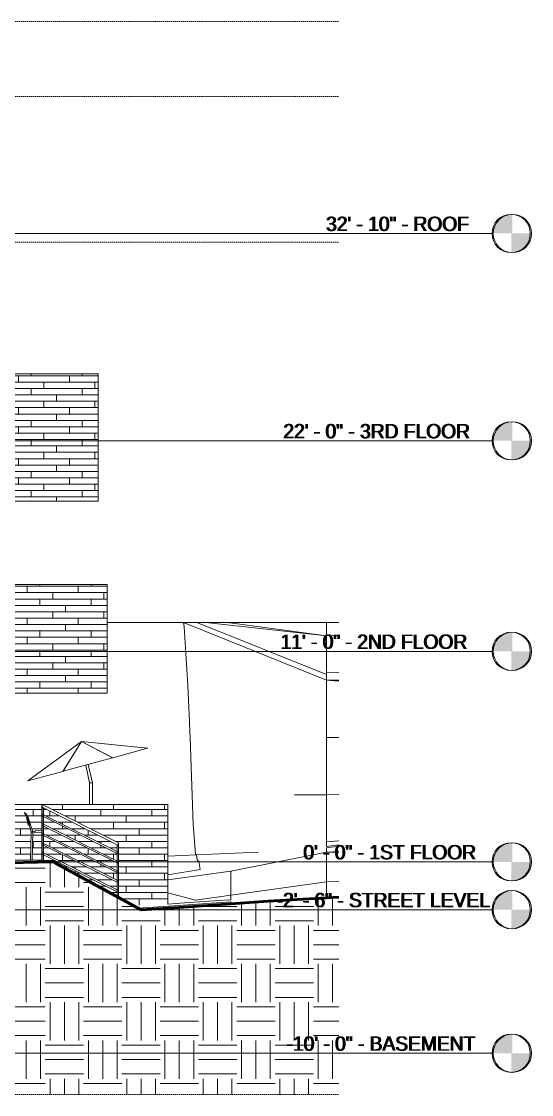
# Model space of a CAD drawing. Header units: inches. Extents: x 9584 to 15274, y -226 to 527.
# Drawn here: x 14954 to 15274, y -146 to 527 of the extents above; entities that cross this region are included whole.
import ezdxf

# ---------------------------------------------------------------- set-up
doc = ezdxf.new("R2010")
doc.units = ezdxf.units.IN
doc.header["$MEASUREMENT"] = 0
doc.linetypes.add('Aligning Line 1_8_', pattern=[0.25, 0.125, -0.125])
doc.linetypes.add('Grid Line 1_2_', pattern=[0.875, 0.5, -0.125, 0.125, -0.125])
for name, color, linetype, lineweight in [('0-3', 165, 'Continuous', 5), ('0-6', 90, 'Continuous', 5), ('A-FLOR', 192, 'Continuous', 13), ('A-FLOR-HRAL', 11, 'Continuous', 9), ('A-FLOR-LEVL', 51, 'Continuous', 9), ('A-FLOR-LEVL-1', 51, 'Grid Line 1_2_', 9), ('A-FLOR-LEVL-2', 147, 'Continuous', 9), ('A-WALL', 113, 'Continuous', 13), ('A-WALL-PATT-5', 111, 'Continuous', 9), ('C-TOPO', 7, 'Continuous', 9), ('C-TOPO-1', 10, 'Continuous', 50), ('G-ANNO-SYMB', 111, 'Aligning Line 1_8_', 9), ('G-ANNO-SYMB-1', 147, 'Aligning Line 1_8_', 9), ('G-IMPT', 8, 'Continuous', 9), ('L-SITE', 91, 'Continuous', 9)]:
    doc.layers.add(name, color=color, linetype=linetype, lineweight=lineweight)
doc.styles.add('Century Gothic', font='ufonts.com_century-gothic.ttf', dxfattribs={"height": 9})
pattern_1 = [(0, (3257.106, 59.024), (24, 24), [24, -24]), (0, (3257.106, 68.024), (24, 24), [24, -24]), (0, (3257.106, 77.024), (24, 24), [24, -24]), (90, (3260.106, 80.024), (-24, 24), [24, -24]), (90, (3269.106, 80.024), (-24, 24), [24, -24]), (90, (3278.106, 80.024), (-24, 24), [24, -24])]
pattern_2 = [(0, (15043.8893, 0.8), (0, 4), []), (90, (15043.889, 0.8), (-8, 8), [4, -28]), (90, (15059.889, 4.8), (-8, 8), [4, -28])]

# ---------------------------------------------------------------- blocks, each defined once
blk = doc.blocks.new('Level - Level Head - Circle-V98-BUILDING SECTION - NORTH_SOUTH - LOOKING WEST')
at = {"layer": 'A-FLOR-LEVL'}
h = blk.add_hatch(color=256, dxfattribs=at)
edge = h.paths.add_edge_path(flags=0)
edge.add_line((4180.71, 0), (4168.71, 0))
edge.add_arc((4180.71, 0), 12, 90, 180, ccw=False)
edge.add_line((4180.71, 12), (4180.71, 0))
h = blk.add_hatch(color=256, dxfattribs=at)
edge = h.paths.add_edge_path(flags=0)
edge.add_line((4180.71, -12), (4180.71, 0))
edge.add_line((4180.71, 0), (4192.71, 0))
edge.add_arc((4180.71, 0), 12, 270, 360, ccw=False)
at = {"layer": 'A-FLOR-LEVL-2'}
blk.add_circle((4180.71, 0), 12, dxfattribs=at)
blk = doc.blocks.new('CTR - 2nd Phase_rvt-2-BUILDING SECTION - NORTH_SOUTH - LOOKING WEST')
at = {"layer": 'A-FLOR-LEVL-1'}
for p, q in [((1856.66, 394), (4168.71, 394)), ((1856.66, 264), (4168.71, 264)), ((1856.66, 132), (4168.71, 132)), ((1856.66, 0), (4168.71, 0)), ((1856.66, -30), (4168.71, -30)), ((1856.66, -120), (4168.71, -120))]:
    blk.add_line(p, q, dxfattribs=at)
at = {"layer": 'G-ANNO-SYMB-1'}
for p, q in [((1953.38, 526.95), (4071.98, 526.95)), ((1953.38, 388.59), (4071.98, 388.59))]:
    blk.add_line(p, q, dxfattribs=at)
at = {"layer": '0-3'}
for p in [(0, 394), (0, 264), (0, 132), (0, 0), (0, -30), (0, -120)]:
    blk.add_blockref('Level - Level Head - Circle-V98-BUILDING SECTION - NORTH_SOUTH - LOOKING WEST', p, dxfattribs=at)
at = {"layer": 'A-FLOR-LEVL', "char_height": 9, "attachment_point": 1, "style": 'Century Gothic'}
for s, insert, width in [('32\' - 10" - ROOF', (4064.35, 404.55), 112.716), ('22\' - 0" - 3RD FLOOR', (4037.59, 274.55), 145.137), ('11\' - 0" - 2ND FLOOR', (4035.85, 142.55), 147.258), ('0\' - 0" - 1ST FLOOR', (4050.1, 10.55), 129.987), ('-2\' - 6" - STREET LEVEL', (4033.36, -19.45), 150.288), ('-10\' - 0" - BASEMENT', (4039.59, -109.45), 142.713)]:
    blk.add_mtext(s, dxfattribs=dict(at, insert=insert, width=width))
blk = doc.blocks.new('CTR  - Topography_rvt-2-BUILDING SECTION - NORTH_SOUTH - LOOKING WEST')
at = {"layer": 'C-TOPO'}
h = blk.add_hatch(dxfattribs=at)
h.set_pattern_fill('FP_51', color=256, style=0, pattern_type=2)
h.set_pattern_definition(pattern_1)
h.paths.add_polyline_path([(3929.18, -145.9), (4004.23, -145.9), (4004.23, -26.27), (3960.6, -29.34), (3948.03, -30), (3894.05, -0.6), (3892.72, 0), (3889.91, -0.07), (3829.32, -1.34), (3829.32, -120), (3824.32, -120), (3824.32, -145.9), (3928.63, -145.9)], flags=0)
h = blk.add_hatch(dxfattribs=at)
h.set_pattern_fill('FP_51', color=256, style=0, pattern_type=2)
h.set_pattern_definition(pattern_1)
h.paths.add_polyline_path([(4004.23, -145.9), (4064.23, -145.9), (4064.23, -22.53), (4027.58, -24.61), (4004.23, -26.27), (4004.23, -61.78)], flags=0)
h = blk.add_hatch(dxfattribs=at)
h.set_pattern_fill('FP_51', color=256, style=0, pattern_type=2)
h.set_pattern_definition(pattern_1)
h.paths.add_polyline_path([(4069.62, -145.9), (4071.98, -145.9), (4071.98, -22.13), (4064.23, -22.53), (4064.23, -145.9)], flags=0)
at = {"layer": 'A-FLOR-LEVL-1'}
for p, q in [((1856.66, 0), (4168.71, 0)), ((1856.66, -120), (4168.71, -120))]:
    blk.add_line(p, q, dxfattribs=at)
at = {"layer": 'C-TOPO'}
for p, q in [((3969.89, 150), (3926.72, 150)), ((3969.89, 150), (3974.66, 150)), ((3974.66, 150), (3975.08, 147.39)), ((3974.66, 150), (3975.08, 147.39)), ((3975.51, 149.66), (3974.66, 150)), ((3974.66, 150), (3982.9, 150)), ((3974.66, 150), (4064.23, 114)), ((3982.9, 150), (3982.79, 150)), ((3982.9, 150), (4064.23, 117.58)), ((3988.65, 150), (3982.9, 150)), ((3988.65, 150), (3988.28, 150)), ((3988.65, 150), (4064.23, 141.75)), ((3988.65, 150), (4002.08, 150)), ((4002.08, 150), (4064.23, 150)), ((4002.08, 150), (4064.23, 141.75)), ((4002.08, 150), (4003.25, 149.84)), ((4064.23, 141.75), (4064.23, 150)), ((4071.98, 150), (4064.23, 150)), ((4064.23, 150), (4064.23, 141.75)), ((3976.99, 114), (3975.08, 147.39)), ((3975.08, 147.39), (3976.99, 114)), ((4063.97, 141.78), (4064.23, 141.75)), ((4071.98, 142.18), (4064.23, 141.75)), ((4064.23, 118.55), (4064.23, 141.75)), ((4064.23, 141.75), (4064.23, 118.55)), ((4064.15, 117.61), (4064.23, 117.58)), ((4064.23, 118.55), (4071.98, 118.74)), ((4064.23, 118.55), (4071.98, 118.74)), ((4064.23, 118.55), (4064.23, 117.83)), ((4064.23, 118.55), (4064.23, 117.83)), ((4064.23, 117.58), (4064.23, 117.83)), ((4064.23, 117.58), (4064.23, 117.83)), ((4064.23, 114), (4064.23, 117.58)), ((4064.23, 114), (4064.23, 117.58)), ((3976.99, 114), (3977.33, 110.28)), ((3976.99, 114), (3977.33, 110.28)), ((3977.89, 96.69), (3977.33, 110.28)), ((3977.33, 110.28), (3977.89, 96.69)), ((4064.23, 110.12), (4064.23, 114)), ((4064.4, 114), (4064.23, 114)), ((4064.23, 114), (4071.98, 114)), ((4071.98, 113.37), (4064.23, 114)), ((4064.23, 114), (4064.23, 110.12)), ((4064.23, 99.95), (4064.23, 110.12)), ((4064.23, 99.95), (4064.23, 110.12)), ((3977.89, 96.69), (3978.34, 87.6)), ((3977.89, 96.69), (3978.34, 87.6)), ((4064.23, 99.95), (4064.23, 87.39)), ((4064.23, 99.95), (4064.23, 87.39)), ((3978.55, 81.58), (3978.34, 87.6)), ((3978.55, 81.58), (3978.34, 87.6)), ((3978.67, 78), (3978.55, 81.58)), ((3978.55, 81.58), (3978.67, 78)), ((4064.23, 78), (4064.23, 87.39)), ((4064.23, 87.39), (4064.23, 78)), ((3979.54, 53.47), (3978.67, 78)), ((3979.54, 53.47), (3978.67, 78)), ((4064.23, 54.94), (4064.23, 78)), ((4064.99, 78), (4064.23, 78)), ((4064.23, 78), (4071.98, 78)), ((4064.23, 54.94), (4064.23, 78)), ((4064.23, 45.45), (4064.23, 54.94)), ((4064.23, 45.45), (4064.23, 54.94)), ((3980.08, 42), (3979.54, 53.47)), ((3980.08, 42), (3979.54, 53.47)), ((3980.73, 23.19), (3980.08, 42)), ((3980.73, 23.19), (3980.08, 42)), ((4064.23, 42), (4044.22, 42)), ((4044.22, 42), (4044.77, 42)), ((4064.23, 45.45), (4064.23, 42)), ((4064.23, 45.45), (4064.23, 42)), ((4064.23, 42), (4071.98, 42.33)), ((4064.23, 38.43), (4064.23, 42)), ((4064.23, 42), (4064.23, 38.43)), ((4064.23, 32.75), (4064.23, 38.43)), ((4064.23, 32.75), (4064.23, 38.43)), ((4064.23, 32.75), (4064.23, 17.81)), ((4064.23, 32.75), (4064.23, 17.81)), ((3980.73, 23.19), (3981.13, 18.4)), ((3981.13, 18.4), (3980.73, 23.19)), ((3982.16, 4.31), (3981.13, 18.4)), ((3981.13, 18.4), (3982.16, 4.31)), ((4064.23, 17.81), (4064.23, 12.54)), ((4064.23, 17.81), (4064.23, 12.54)), ((4064.23, 12.54), (4071.98, 13.18)), ((4064.23, 12.54), (4068.81, 12.91)), ((4064.23, 12.54), (4064.23, 9.67)), ((4064.23, 9.67), (4064.23, 12.54)), ((4071.98, 10.77), (4064.23, 9.67)), ((4064.23, 9.67), (4071.98, 10.77)), ((4064.23, 8.7), (4071.98, 9.8)), ((4064.23, 8.7), (4071.98, 9.8)), ((4064.23, 8.17), (4064.23, 8.7)), ((4064.23, 8.7), (4064.23, 8.17)), ((4064.23, 6), (4064.23, 8.17)), ((4064.23, 6), (4064.23, 8.17)), ((3964.85, 3.57), (3982.65, 4.33)), ((3982.65, 4.33), (4021.4, 6)), ((3982.65, 4.33), (3983.19, 1.36)), ((3983.19, 1.36), (3982.65, 4.33)), ((3983.19, 1.36), (3984.14, 0.17)), ((3983.19, 1.36), (3984.14, 0.17)), ((3984.14, 0.17), (3985.12, -4.76)), ((3985.12, -4.76), (3984.14, 0.17)), ((4064.23, 6), (4004.23, -5.91)), ((4021.4, 6), (4020.86, 5.96)), ((4064.23, 6), (4071.98, 6.52)), ((4064.23, 3.87), (4064.23, 6)), ((4071.98, 6), (4064.23, 6)), ((4064.23, 6), (4064.4, 6)), ((4064.23, 6), (4064.23, 3.87)), ((4064.23, 2.09), (4064.23, 3.87)), ((4064.23, 3.87), (4064.23, 2.09)), ((4064.23, -12.6), (4064.23, 2.09)), ((4064.23, -12.6), (4064.23, 2.09)), ((3892.4, -0.01), (3829.32, -1.34)), ((3843.85, -0.49), (3885.92, 0)), ((3892.72, 0), (3885.92, 0)), ((3892.4, -0.01), (3892.79, 0)), ((3892.72, 0), (3892.79, 0)), ((3894.36, -0.74), (3892.79, 0)), ((3948.03, -30), (3894.36, -0.74)), ((3964.85, -8.09), (3985.12, -4.76)), ((3964.85, -8.09), (3985.12, -4.76)), ((3964.85, -11.36), (4004.23, -5.91)), ((3964.85, -11.36), (4004.23, -5.91)), ((4004.23, -5.91), (4004.71, -5.82)), ((4004.23, -5.91), (4004.23, -6.54)), ((4004.23, -6.54), (4004.23, -5.91)), ((4004.23, -9.76), (4004.23, -6.54)), ((4004.23, -9.76), (4004.23, -6.54)), ((4004.23, -9.76), (4004.23, -20.92)), ((4004.23, -9.76), (4004.23, -20.92)), ((4064.23, -12.6), (4004.23, -20.92)), ((4064.23, -12.6), (4071.98, -12.11)), ((4064.23, -12.6), (4064.23, -19.19)), ((4064.23, -19.19), (4064.23, -12.6)), ((3964.85, -19.34), (3982.04, -24)), ((4064.23, -19.19), (4064.23, -22.53)), ((4064.23, -19.19), (4064.23, -22.53)), ((3975.18, -25.77), (3964.85, -26.51)), ((3964.85, -26.51), (3975.18, -25.77)), ((3968.3, -27.55), (4004.23, -25)), ((4004.23, -25), (3968.3, -27.55)), ((3971.89, -28.56), (4004.23, -26.27)), ((4000.18, -24), (3975.18, -25.77)), ((4000.18, -24), (3975.18, -25.77)), ((3982.04, -24), (4004.23, -20.92)), ((4000.18, -24), (4004.23, -23.79)), ((4000.18, -24), (4004.23, -23.79)), ((4004.23, -20.92), (4004.23, -22.7)), ((4004.23, -22.7), (4004.23, -20.92)), ((4004.23, -22.7), (4004.23, -23.79)), ((4004.23, -23.79), (4004.23, -22.7)), ((4027.58, -24.61), (4004.23, -26.27)), ((4004.23, -25), (4004.23, -26.27)), ((4004.23, -25), (4004.23, -26.27)), ((4027.58, -24.61), (4064.23, -22.53)), ((4071.98, -22.13), (4064.23, -22.53)), ((3946.25, -29.03), (3968.3, -27.55)), ((3946.83, -30), (3948.03, -30)), ((3948.03, -30), (3961.54, -29.29)), ((3971.89, -28.56), (3961.54, -29.29))]:
    blk.add_line(p, q, dxfattribs=at)
at = {"layer": 'C-TOPO-1'}
for p, q in [((3829.32, -1.34), (3892.4, -0.01)), ((3892.4, -0.01), (3892.79, 0)), ((3892.79, 0), (3894.36, -0.74)), ((3894.36, -0.74), (3948.03, -30)), ((3971.89, -28.56), (4004.23, -26.27)), ((4027.58, -24.61), (4004.23, -26.27)), ((4064.23, -22.53), (4027.58, -24.61)), ((4071.98, -22.13), (4064.23, -22.53)), ((3948.03, -30), (3961.54, -29.29)), ((3961.54, -29.29), (3971.89, -28.56))]:
    blk.add_line(p, q, dxfattribs=at)
at = {"layer": 'G-ANNO-SYMB-1'}
for p, q in [((1953.38, 480), (4071.98, 480)), ((1953.38, 0), (4071.98, 0))]:
    blk.add_line(p, q, dxfattribs=at)
at = {"layer": '0-3'}
for p in [(0, 0), (0, -120)]:
    blk.add_blockref('Level - Level Head - Circle-V98-BUILDING SECTION - NORTH_SOUTH - LOOKING WEST', p, dxfattribs=at)
at = {"layer": 'A-FLOR-LEVL', "char_height": 9, "attachment_point": 1, "style": 'Century Gothic'}
for s, insert, width in [('0\' - 0" - 1ST FLOOR', (4050.1, 10.55), 129.987), ('-10\' - 0" - BASEMENT', (4039.59, -109.45), 142.713)]:
    blk.add_mtext(s, dxfattribs=dict(at, insert=insert, width=width))
blk = doc.blocks.new('CTR - 1st Phase - Common Walls_rvt-2-BUILDING SECTION - NORTH_SOUTH - LOOKING WEST')
at = {"layer": 'A-FLOR-LEVL-1'}
for p, q in [((1856.66, 394), (4168.71, 394)), ((1856.66, 264), (4168.71, 264)), ((1856.66, 132), (4168.71, 132)), ((1856.66, 0), (4168.71, 0)), ((1856.66, -30), (4168.71, -30)), ((1856.66, -120), (4168.71, -120))]:
    blk.add_line(p, q, dxfattribs=at)
at = {"layer": 'G-ANNO-SYMB-1'}
for p, q in [((1953.38, 526.95), (4071.98, 526.95)), ((1953.38, 526.95), (4071.98, 526.95)), ((1953.38, 480), (4071.98, 480)), ((1953.38, 0), (4071.98, 0))]:
    blk.add_line(p, q, dxfattribs=at)
at = {"layer": '0-3'}
for p in [(0, 394), (0, 264), (0, 132), (0, 0), (0, -30), (0, -120)]:
    blk.add_blockref('Level - Level Head - Circle-V98-BUILDING SECTION - NORTH_SOUTH - LOOKING WEST', p, dxfattribs=at)
at = {"layer": 'A-FLOR-LEVL', "char_height": 9, "attachment_point": 1, "style": 'Century Gothic'}
for s, insert, width in [('32\' - 10" - ROOF', (4064.35, 404.55), 112.716), ('22\' - 0" - 3RD FLOOR', (4037.59, 274.55), 145.137), ('11\' - 0" - 2ND FLOOR', (4035.85, 142.55), 147.258), ('0\' - 0" - 1ST FLOOR', (4050.1, 10.55), 129.987), ('-2\' - 6" - STREET LEVEL', (4033.36, -19.45), 150.288), ('-10\' - 0" - BASEMENT', (4039.59, -109.45), 142.713)]:
    blk.add_mtext(s, dxfattribs=dict(at, insert=insert, width=width))
blk = doc.blocks.new('Outdoor Table01 - 02ZUTB01_dwg-1294291-BUILDING SECTION - NORTH_SOUTH - LOOKING WEST')
at = {"layer": 'G-IMPT'}
for p, q in [((3910.64, 75.5), (3876.96, 50.77)), ((3910.64, 75.5), (3876.96, 50.77)), ((3910.64, 75.5), (3877.06, 50.8)), ((3910.64, 75.5), (3898.89, 56.75)), ((3910.64, 75.5), (3899.15, 56.82)), ((3910.64, 75.5), (3952.21, 71.29)), ((3910.64, 75.5), (3952.21, 71.29)), ((3910.64, 75.5), (3930.02, 65.24)), ((3910.64, 75.5), (3930.27, 65.31)), ((3910.64, 75.5), (3952.1, 71.26)), ((3930.27, 65.31), (3952.1, 71.26)), ((3899.15, 56.82), (3930.02, 65.24)), ((3915.64, 49.5), (3913.4, 60.7)), ((3917.64, 49.5), (3914.85, 61.1)), ((3877.06, 50.8), (3898.89, 56.75)), ((3915.64, 36), (3915.64, 49.5)), ((3917.64, 49.5), (3915.64, 49.5)), ((3917.64, 36), (3917.64, 49.5)), ((3874.65, 31), (3875.65, 30.5)), ((3874.65, 31), (3876.27, 28)), ((3875.65, 30.5), (3877.27, 28)), ((3876.27, 28), (3877.14, 23)), ((3876.27, 28), (3876.64, 28)), ((3877.14, 28), (3876.64, 28)), ((3876.64, 28), (3879.14, 18.83)), ((3877.14, 28), (3877.4, 27.21)), ((3877.14, 28), (3877.27, 28)), ((3877.27, 28), (3878.14, 23)), ((3877.42, 27.15), (3880.14, 18.83)), ((3878, 23), (3877.14, 23)), ((3878.14, 23), (3878.08, 23)), ((3879.14, 18.83), (3878.66, 1)), ((3880.14, 18.83), (3879.14, 18.83)), ((3880.14, 18.83), (3879.64, 1)), ((3881.64, 18.48), (3880.11, 17.98)), ((3881.64, 19.48), (3880.14, 18.83)), ((3885.85, 19.65), (3881.64, 19.48)), ((3881.64, 19.48), (3881.64, 18.48)), ((3885.85, 18.65), (3881.64, 18.48))]:
    blk.add_line(p, q, dxfattribs=at)
blk = doc.blocks.new('Outdoor Table01 - Outdoor Table01-1899970-BUILDING SECTION - NORTH_SOUTH - LOOKING WEST')
blk.add_blockref('Outdoor Table01 - 02ZUTB01_dwg-1294291-BUILDING SECTION - NORTH_SOUTH - LOOKING WEST', (0, 0))
blk = doc.blocks.new('Railing - 1_-1411118-BUILDING SECTION - NORTH_SOUTH - LOOKING WEST')
at = {"layer": 'A-FLOR-HRAL'}
for p, q in [((3885.92, 1), (3885.92, 34.32)), ((3886.92, 33.82), (3886.92, 0))]:
    blk.add_line(p, q, dxfattribs=at)
at = {"layer": 'A-FLOR-HRAL', "flags": 128}
for points in [[(3885.94, 34.32), (3886.03, 34.27), (3886.21, 34.18), (3886.42, 34.07)], [(3886.42, 34.07), (3886.64, 33.96), (3886.81, 33.88), (3886.91, 33.83), (3886.92, 33.82)]]:
    blk.add_lwpolyline(points, dxfattribs=at)
blk = doc.blocks.new('Railing - 1_-1411116-BUILDING SECTION - NORTH_SOUTH - LOOKING WEST')
at = {"layer": 'A-FLOR-HRAL'}
for p, q in [((3932.92, -21.76), (3932.92, 10.82)), ((3933.92, 10.32), (3933.92, -22.31))]:
    blk.add_line(p, q, dxfattribs=at)
at = {"layer": 'A-FLOR-HRAL', "flags": 128}
for points in [[(3932.94, 10.82), (3933.03, 10.77), (3933.21, 10.68), (3933.42, 10.57)], [(3933.42, 10.57), (3933.64, 10.46), (3933.81, 10.38), (3933.91, 10.33), (3933.92, 10.32)]]:
    blk.add_lwpolyline(points, dxfattribs=at)
blk = doc.blocks.new('Railing - Railing-1951187-BUILDING SECTION - NORTH_SOUTH - LOOKING WEST')
at = {"layer": 'A-FLOR-HRAL'}
for p, q in [((3933.92, 6), (3885.92, 30)), ((3885.92, 28.88), (3933.92, 4.88)), ((3933.92, 0), (3885.92, 24)), ((3885.92, 22.88), (3933.92, -1.12)), ((3933.92, -6), (3885.92, 18)), ((3885.92, 16.88), (3933.92, -7.12)), ((3933.92, -12), (3885.92, 12)), ((3885.92, 10.88), (3933.92, -13.12)), ((3933.92, -18), (3885.92, 6)), ((3885.92, 4.88), (3933.92, -19.12))]:
    blk.add_line(p, q, dxfattribs=at)
at = {"layer": 'A-FLOR-HRAL', "flags": 128}
for points in [[(3885.92, 29.44), (3885.92, 29.59), (3885.92, 29.72), (3885.92, 29.84), (3885.92, 29.93), (3885.92, 29.98), (3885.92, 30)], [(3885.92, 28.88), (3885.92, 28.9), (3885.92, 28.96), (3885.92, 29.05), (3885.92, 29.16), (3885.92, 29.3), (3885.92, 29.44)], [(3885.92, 23.44), (3885.92, 23.59), (3885.92, 23.72), (3885.92, 23.84), (3885.92, 23.93), (3885.92, 23.98), (3885.92, 24)], [(3885.92, 22.88), (3885.92, 22.9), (3885.92, 22.96), (3885.92, 23.05), (3885.92, 23.16), (3885.92, 23.3), (3885.92, 23.44)], [(3885.92, 17.44), (3885.92, 17.59), (3885.92, 17.72), (3885.92, 17.84), (3885.92, 17.93), (3885.92, 17.98), (3885.92, 18)], [(3885.92, 16.88), (3885.92, 16.9), (3885.92, 16.96), (3885.92, 17.05), (3885.92, 17.16), (3885.92, 17.3), (3885.92, 17.44)], [(3885.92, 11.44), (3885.92, 11.59), (3885.92, 11.72), (3885.92, 11.84), (3885.92, 11.93), (3885.92, 11.98), (3885.92, 12)], [(3885.92, 10.88), (3885.92, 10.9), (3885.92, 10.96), (3885.92, 11.05), (3885.92, 11.16), (3885.92, 11.3), (3885.92, 11.44)], [(3885.92, 5.44), (3885.92, 5.59), (3885.92, 5.72), (3885.92, 5.84), (3885.92, 5.93), (3885.92, 5.98), (3885.92, 6)], [(3885.92, 4.88), (3885.92, 4.9), (3885.92, 4.96), (3885.92, 5.05), (3885.92, 5.16), (3885.92, 5.3), (3885.92, 5.44)], [(3933.92, 6), (3933.92, 5.98), (3933.92, 5.93), (3933.92, 5.84), (3933.92, 5.72), (3933.92, 5.59), (3933.92, 5.44)], [(3933.92, 5.44), (3933.92, 5.3), (3933.92, 5.16), (3933.92, 5.05), (3933.92, 4.96), (3933.92, 4.9), (3933.92, 4.88)], [(3933.92, 0), (3933.92, -0.02), (3933.92, -0.07), (3933.92, -0.16), (3933.92, -0.28), (3933.92, -0.41), (3933.92, -0.56)], [(3933.92, -0.56), (3933.92, -0.7), (3933.92, -0.84), (3933.92, -0.95), (3933.92, -1.04), (3933.92, -1.1), (3933.92, -1.12)], [(3933.92, -6), (3933.92, -6.02), (3933.92, -6.07), (3933.92, -6.16), (3933.92, -6.28), (3933.92, -6.41), (3933.92, -6.56)], [(3933.92, -6.56), (3933.92, -6.7), (3933.92, -6.84), (3933.92, -6.95), (3933.92, -7.04), (3933.92, -7.1), (3933.92, -7.12)], [(3933.92, -12), (3933.92, -12.02), (3933.92, -12.07), (3933.92, -12.16), (3933.92, -12.28), (3933.92, -12.41), (3933.92, -12.56)], [(3933.92, -12.56), (3933.92, -12.7), (3933.92, -12.84), (3933.92, -12.95), (3933.92, -13.04), (3933.92, -13.1), (3933.92, -13.12)], [(3933.92, -18), (3933.92, -18.02), (3933.92, -18.07), (3933.92, -18.16), (3933.92, -18.28), (3933.92, -18.41), (3933.92, -18.56)], [(3933.92, -18.56), (3933.92, -18.7), (3933.92, -18.84), (3933.92, -18.95), (3933.92, -19.04), (3933.92, -19.1), (3933.92, -19.12)]]:
    blk.add_lwpolyline(points, dxfattribs=at)
for name in ['Railing - 1_-1411118-BUILDING SECTION - NORTH_SOUTH - LOOKING WEST', 'Railing - 1_-1411116-BUILDING SECTION - NORTH_SOUTH - LOOKING WEST']:
    blk.add_blockref(name, (0, 0))
blk = doc.blocks.new('Top Rail Type - Top Rail_Internal_-1951197-BUILDING SECTION - NORTH_SOUTH - LOOKING WEST')
at = {"layer": 'A-FLOR-HRAL'}
for p, q in [((3933.92, 12), (3885.92, 36)), ((3885.92, 34.32), (3933.92, 10.32))]:
    blk.add_line(p, q, dxfattribs=at)
at = {"layer": 'A-FLOR-HRAL', "flags": 128}
for points in [[(3885.92, 35.16), (3885.92, 35.38), (3885.92, 35.58), (3885.92, 35.75), (3885.92, 35.89), (3885.92, 35.97), (3885.92, 36)], [(3885.92, 34.32), (3885.92, 34.35), (3885.92, 34.44), (3885.92, 34.57), (3885.92, 34.74), (3885.92, 34.94), (3885.92, 35.16)], [(3933.92, 12), (3933.92, 11.97), (3933.92, 11.89), (3933.92, 11.75), (3933.92, 11.58), (3933.92, 11.38), (3933.92, 11.16)], [(3933.92, 11.16), (3933.92, 10.94), (3933.92, 10.74), (3933.92, 10.57), (3933.92, 10.44), (3933.92, 10.35), (3933.92, 10.32)]]:
    blk.add_lwpolyline(points, dxfattribs=at)
blk = doc.blocks.new('Level - Level Head - Circle-50818-BUILDING SECTION - NORTH_SOUTH - LOOKING WEST')
at = {"layer": 'A-FLOR-LEVL'}
h = blk.add_hatch(color=256, dxfattribs=at)
edge = h.paths.add_edge_path(flags=0)
edge.add_line((4179.96, 0), (4167.96, 0))
edge.add_arc((4179.96, 0), 12, 90, 180, ccw=False)
edge.add_line((4179.96, 12), (4179.96, 0))
h = blk.add_hatch(color=256, dxfattribs=at)
edge = h.paths.add_edge_path(flags=0)
edge.add_line((4179.96, -12), (4179.96, 0))
edge.add_line((4179.96, 0), (4191.96, 0))
edge.add_arc((4179.96, 0), 12, 270, 360, ccw=False)
blk.add_circle((4179.96, 0), 12, dxfattribs=at)

msp = doc.modelspace()

# ---------------------------------------------------------------- hatches: boundary and pattern name
at = {"layer": 'A-WALL-PATT-5'}
h = msp.add_hatch(dxfattribs=at)
h.set_pattern_fill('FP_49', color=256, style=0, pattern_type=2)
h.set_pattern_definition([(0, (15000.2333, 264.8), (0, 4), []), (90, (15000.233, 264.8), (-8, 8), [4, -28]), (90, (15016.233, 268.8), (-8, 8), [4, -28])])
h.paths.add_polyline_path([(15002.358, 226.125), (15002.358, 306), (14941.8891, 306), (14941.8891, 226.125), (14954.5278, 226.125)], flags=0)
h = msp.add_hatch(dxfattribs=at)
h.set_pattern_fill('FP_48', color=256, style=0, pattern_type=2)
h.set_pattern_definition([(0, (15005.7643, 132.8), (0, 4), []), (90, (15005.764, 132.8), (-8, 8), [4, -28]), (90, (15021.764, 136.8), (-8, 8), [4, -28])])
h.paths.add_polyline_path([(14954.5278, 105.75), (15007.8891, 105.75), (15007.8891, 174), (14942.0766, 174), (14942.0766, 105.75)], flags=0)
h = msp.add_hatch(dxfattribs=at)
h.set_pattern_fill('FP_54', color=256, style=0, pattern_type=2)
h.set_pattern_definition([(0, (14905.4893, 0.8), (0, 4), []), (90, (14905.489, 0.8), (-8, 8), [4, -28]), (90, (14921.489, 4.8), (-8, 8), [4, -28])])
h.paths.add_polyline_path([(14959.8029, 1), (14959.8295, 1), (14960.3029, 18.8295), (14959.166, 23), (14958.3029, 23), (14957.433, 28), (14955.8173, 31), (14956.8173, 30.5), (14958.433, 28), (14958.5807, 27.1508), (14961.3029, 18.8295), (14962.8035, 19.4798), (14967.0141, 19.6483), (14967.0141, 36), (14915.9891, 36), (14915.9891, 1), (14954.5278, 1)], flags=0)
h.paths.add_polyline_path([(14967.0141, 1), (14967.0141, 18.6483), (14962.8029, 18.4798), (14961.2792, 17.9844), (14960.8029, 1), (14961.3029, 1)], flags=0)
h = msp.add_hatch(dxfattribs=at)
h.set_pattern_fill('FP_53', color=256, style=0, pattern_type=2)
h.set_pattern_definition(pattern_2)
h.paths.add_polyline_path([(15024.0511, -27.1952), (15038.2898, -27.107), (15041.7641, -26.8594), (15041.7641, 36), (14967.1462, 35.9714), (15015.0891, 11.9714), (15015.0891, -22.3097), (15020.734, -25.3869)], flags=0)
h.paths.add_polyline_path([(15014.0899, -21.765), (15014.0891, -18.618), (14968.0858, 4.3836), (14968.0891, 0), (14973.9862, -0.0139), (14975.5261, -0.7429), (15014.0891, -21.7646)], flags=0)
h.paths.add_polyline_path([(15014.0914, -17.5012), (15014.0891, -12.618), (14968.0839, 10.3845), (14968.0891, 5.5), (15014.0891, -17.5)], flags=0)
h.paths.add_polyline_path([(15014.0936, -11.5022), (15014.0891, -6.618), (14968.082, 16.3855), (14968.0891, 11.5), (15014.0891, -11.5)], flags=0)
h.paths.add_polyline_path([(15014.0957, -5.5033), (15014.0891, -0.618), (14968.0801, 22.3864), (14968.0891, 17.5), (15014.0891, -5.5)], flags=0)
h.paths.add_polyline_path([(14967.0909, 0), (14967.0891, 36), (14967.0141, 35.9714), (14967.0141, 1), (14967.0891, 1), (14967.0891, 0)], flags=0)
h.paths.add_polyline_path([(15014.0979, 0.4956), (15014.0891, 5.382), (14968.0782, 28.3874), (14968.0891, 23.5), (15014.0891, 0.5)], flags=0)
h.paths.add_polyline_path([(15014.1, 6.4945), (15014.0891, 10.8229), (14968.0765, 33.8292), (14968.0891, 29.5), (15014.0891, 6.5)], flags=0)
h = msp.add_hatch(dxfattribs=at)
h.set_pattern_fill('FP_53', color=256, style=0, pattern_type=2)
h.set_pattern_definition(pattern_2)
h.paths.add_polyline_path([(15041.7641, -26.8594), (15046.0141, -26.5565), (15046.0141, 36), (15041.7641, 36), (15041.7641, -25.4016)], flags=0)

# ---------------------------------------------------------------- linework, layer by layer
at = {"layer": 'A-FLOR'}
for p, q in [((14911.9891, 1), (14967.0891, 1)), ((14967.0891, 1), (14967.0891, 0)), ((14911.9891, 0), (14967.0891, 0))]:
    msp.add_line(p, q, dxfattribs=at)
at = {"layer": 'A-FLOR-LEVL-1'}
for p, q in [((12938.5758, 394), (15249.1298, 394)), ((12938.5758, 264), (15249.1298, 264)), ((12938.5758, 132), (15249.1298, 132)), ((12938.5758, 0), (15249.1298, 0)), ((12938.5758, -30), (15249.1298, -30)), ((12938.5758, -120), (15249.1298, -120))]:
    msp.add_line(p, q, dxfattribs=at)
at = {"layer": 'A-WALL'}
for p, q in [((15002.358, 306), (14941.8891, 306)), ((15002.358, 226.125), (15002.358, 306)), ((14941.8891, 226.125), (15002.358, 226.125)), ((15007.8891, 174), (14942.0766, 174)), ((15007.8891, 105.75), (15007.8891, 174)), ((14942.0766, 105.75), (15007.8891, 105.75)), ((15046.0141, 36), (14915.9891, 36)), ((14967.0141, 36), (14967.0141, 1)), ((15046.0141, 36), (15046.0141, -26.5565))]:
    msp.add_line(p, q, dxfattribs=at)
at = {"layer": 'G-ANNO-SYMB'}
for p, q in [((13034.5465, 526.9531), (15153.1465, 526.9531)), ((13034.5465, 480), (15153.1465, 480)), ((13034.5465, 0), (15153.1465, 0)), ((13034.5465, -145.8387), (15153.1465, -145.8387))]:
    msp.add_line(p, q, dxfattribs=at)

# ---------------------------------------------------------------- block references
at = {"layer": '0-6'}
for name in ['CTR - 2nd Phase_rvt-2-BUILDING SECTION - NORTH_SOUTH - LOOKING WEST', 'CTR - 1st Phase - Common Walls_rvt-2-BUILDING SECTION - NORTH_SOUTH - LOOKING WEST', 'CTR  - Topography_rvt-2-BUILDING SECTION - NORTH_SOUTH - LOOKING WEST']:
    msp.add_blockref(name, (11081.1653, 0), dxfattribs=at)
at = {"layer": 'A-FLOR-HRAL'}
for name in ['Top Rail Type - Top Rail_Internal_-1951197-BUILDING SECTION - NORTH_SOUTH - LOOKING WEST', 'Railing - Railing-1951187-BUILDING SECTION - NORTH_SOUTH - LOOKING WEST']:
    msp.add_blockref(name, (11081.1653, 0), dxfattribs=at)
at = {"layer": 'A-FLOR-LEVL'}
for p in [(11081.1653, 394), (11081.1653, 264), (11081.1653, 132), (11081.1653, 0), (11081.1653, -30), (11081.1653, -120)]:
    msp.add_blockref('Level - Level Head - Circle-50818-BUILDING SECTION - NORTH_SOUTH - LOOKING WEST', p, dxfattribs=at)
at = {"layer": 'L-SITE'}
msp.add_blockref('Outdoor Table01 - Outdoor Table01-1899970-BUILDING SECTION - NORTH_SOUTH - LOOKING WEST', (11081.1653, 0), dxfattribs=at)

# ---------------------------------------------------------------- texts
at = {"layer": 'A-FLOR-LEVL', "char_height": 9, "attachment_point": 1, "style": 'Century Gothic'}
for s, insert, width in [('32\' - 10" - ROOF', (15144.7654, 404.5508), 112.716), ('22\' - 0" - 3RD FLOOR', (15118.0063, 274.5508), 145.137), ('11\' - 0" - 2ND FLOOR', (15116.2678, 142.5508), 147.258), ('0\' - 0" - 1ST FLOOR', (15130.5166, 10.5508), 129.987), ('-2\' - 6" - STREET LEVEL', (15113.7733, -19.4492), 150.288), ('-10\' - 0" - BASEMENT', (15120.0095, -109.4492), 142.713)]:
    msp.add_mtext(s, dxfattribs=dict(at, insert=insert, width=width))

doc.saveas('drawing.dxf')
